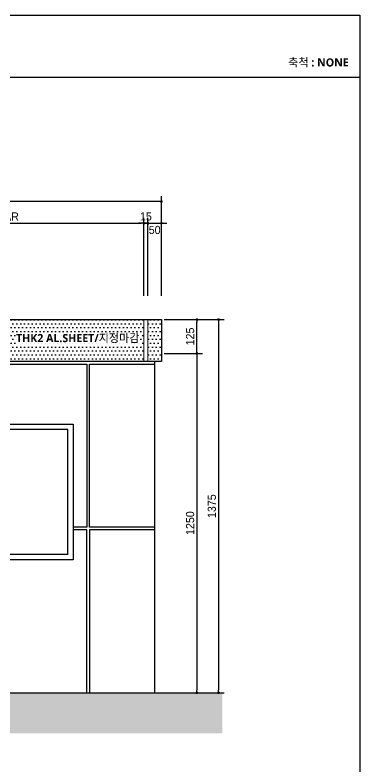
# Model space of a CAD drawing. Header units: millimetres. Extents: x 200 to 163856, y 0 to 163394.
# Drawn here: x 64823 to 66095, y 2970 to 5740 of the extents above; entities that cross this region are included whole.
import ezdxf
from ezdxf.enums import TextEntityAlignment as Align

# ---------------------------------------------------------------- set-up
doc = ezdxf.new("R2010")
doc.units = ezdxf.units.MM
doc.header["$LTSCALE"] = 10
doc.layers.get('DEFPOINTS').update_dxf_attribs({"color": 181})
doc.layers.add('5', color=6, linetype='Continuous', lineweight=5)
for name, color, linetype in [('A-ANNO-GRA1', 7, 'Continuous'), ('A-ANNO-TEXT1', 7, 'Continuous'), ('A-ST-AXIS-DIM', 7, 'Continuous'), ('g', 3, 'Continuous'), ('HAT2', 245, 'Continuous'), ('OUT', 7, 'Continuous'), ('SYM', 4, 'Continuous'), ('조경', 7, 'Continuous')]:
    doc.layers.add(name, color=color, linetype=linetype)
doc.styles.add('2020음성 1차', font='')
doc.styles.add('돋움', font='')
doc.styles.get('2020음성 1차').set_extended_font_data('NanumGothic', bold=True)
doc.styles.get('돋움').set_extended_font_data('Dotum')
doc.dimstyles.new('NDIM10-1', dxfattribs={"dimscale": 10, "dimtxt": 3, "dimasz": 1, "dimexe": 2, "dimexo": 1, "dimgap": 1, "dimtad": 1, "dimdec": 0, "dimrnd": 0.25, "dimdsep": 32, "dimtxsty": '돋움', "dimblk1": 'DOT', "dimblk2": 'DOT', "dimsah": 1, "dimcen": 5, "dimclrd": 4, "dimclre": 4, "dimclrt": 3, "dimazin": 0, "dimtfac": 1, "dimtdec": 0, "dimtix": 1, "dimtmove": 2, "dimatfit": 3, "dimldrblk": 'DOT', "dimfxl": 1, "dimarcsym": 0})

# ---------------------------------------------------------------- blocks, each defined once
blk = doc.blocks.new('_Dot')
at = {"color": 0, "linetype": 'ByBlock', "lineweight": -2}
blk.add_line((-0.5, 0), (-1, 0), dxfattribs=at)
at = {"color": 0, "linetype": 'ByBlock', "const_width": 0.5}
blk.add_lwpolyline([(-0.25, 0, 1), (0.25, 0, 1)], format="xyb", close=True, dxfattribs=at)
blk = doc.blocks.new('*D6447')
at = {"layer": 'A-ST-AXIS-DIM', "color": 0, "lineweight": -2}
for p, q in [((64295.2, 4705.6), (64295.2, 4992.8)), ((65297.7, 4705.6), (65297.7, 4992.8)), ((64305.2, 4972.8), (65287.7, 4972.8))]:
    blk.add_line(p, q, dxfattribs=at)
at = {"layer": 'DEFPOINTS', "color": 0}
for p in [(65297.7, 4972.8), (64295.2, 4695.6), (65297.7, 4695.6)]:
    blk.add_point(p, dxfattribs=at)
at = {"layer": 'A-ST-AXIS-DIM', "color": 0, "linetype": 'ByBlock', "lineweight": -2, "xscale": 10, "yscale": 10, "zscale": 10, "rotation": 180}
blk.add_blockref('_Dot', (64295.2, 4972.8), dxfattribs=at)
at = {"layer": 'A-ST-AXIS-DIM', "color": 0, "linetype": 'ByBlock', "lineweight": -2, "xscale": 10, "yscale": 10, "zscale": 10}
blk.add_blockref('_Dot', (65297.7, 4972.8), dxfattribs=at)
at = {"layer": 'A-ST-AXIS-DIM', "color": 3, "insert": (64796.5, 4997.9), "char_height": 30, "attachment_point": 5, "style": '돋움'}
blk.add_mtext('VAR', dxfattribs=at)
blk = doc.blocks.new('*D6448')
at = {"layer": 'A-ST-AXIS-DIM', "color": 0, "lineweight": -2}
for p, q in [((65297.7, 4705.6), (65297.7, 4992.8)), ((65312.7, 4705.6), (65312.7, 4992.8)), ((65287.7, 4972.8), (65277.7, 4972.8)), ((65297.7, 4972.8), (65312.7, 4972.8)), ((65322.7, 4972.8), (65332.7, 4972.8))]:
    blk.add_line(p, q, dxfattribs=at)
at = {"layer": 'DEFPOINTS', "color": 0}
for p in [(65312.7, 4972.8), (65297.7, 4695.6), (65312.7, 4695.6)]:
    blk.add_point(p, dxfattribs=at)
at = {"layer": 'A-ST-AXIS-DIM', "color": 0, "linetype": 'ByBlock', "lineweight": -2, "xscale": 10, "yscale": 10, "zscale": 10}
blk.add_blockref('_Dot', (65297.7, 4972.8), dxfattribs=at)
at = {"layer": 'A-ST-AXIS-DIM', "color": 0, "linetype": 'ByBlock', "lineweight": -2, "xscale": 10, "yscale": 10, "zscale": 10, "rotation": 180}
blk.add_blockref('_Dot', (65312.7, 4972.8), dxfattribs=at)
at = {"layer": 'A-ST-AXIS-DIM', "color": 3, "insert": (65305.2, 4997.9), "char_height": 30, "attachment_point": 5, "style": '돋움'}
blk.add_mtext('15', dxfattribs=at)
blk = doc.blocks.new('*D6449')
at = {"layer": 'A-ST-AXIS-DIM', "color": 0, "lineweight": -2}
for p, q in [((65312.7, 4705.6), (65312.7, 4992.8)), ((65362.7, 4705.6), (65362.7, 4992.8)), ((65302.7, 4972.8), (65292.7, 4972.8)), ((65312.7, 4972.8), (65362.7, 4972.8)), ((65372.7, 4972.8), (65382.7, 4972.8))]:
    blk.add_line(p, q, dxfattribs=at)
at = {"layer": 'DEFPOINTS', "color": 0}
for p in [(65362.7, 4972.8), (65312.7, 4695.6), (65362.7, 4695.6)]:
    blk.add_point(p, dxfattribs=at)
at = {"layer": 'A-ST-AXIS-DIM', "color": 0, "linetype": 'ByBlock', "lineweight": -2, "xscale": 10, "yscale": 10, "zscale": 10}
blk.add_blockref('_Dot', (65312.7, 4972.8), dxfattribs=at)
at = {"layer": 'A-ST-AXIS-DIM', "color": 0, "linetype": 'ByBlock', "lineweight": -2, "xscale": 10, "yscale": 10, "zscale": 10, "rotation": 180}
blk.add_blockref('_Dot', (65362.7, 4972.8), dxfattribs=at)
at = {"layer": 'A-ST-AXIS-DIM', "color": 3, "insert": (65337.7, 4948.1), "char_height": 30, "attachment_point": 5, "style": '돋움'}
blk.add_mtext('50', dxfattribs=at)
blk = doc.blocks.new('*D6450')
at = {"layer": 'A-ST-AXIS-DIM', "color": 0, "lineweight": -2}
for p, q in [((63212.7, 4705.6), (63212.7, 5072.8)), ((65362.7, 4705.6), (65362.7, 5072.8)), ((65352.7, 5052.8), (63222.7, 5052.8))]:
    blk.add_line(p, q, dxfattribs=at)
at = {"layer": 'DEFPOINTS', "color": 0}
for p in [(63212.7, 5052.8), (63212.7, 4695.6), (65362.7, 4695.6)]:
    blk.add_point(p, dxfattribs=at)
at = {"layer": 'A-ST-AXIS-DIM', "color": 0, "linetype": 'ByBlock', "lineweight": -2, "xscale": 10, "yscale": 10, "zscale": 10, "rotation": 180}
blk.add_blockref('_Dot', (63212.7, 5052.8), dxfattribs=at)
at = {"layer": 'A-ST-AXIS-DIM', "color": 0, "linetype": 'ByBlock', "lineweight": -2, "xscale": 10, "yscale": 10, "zscale": 10}
blk.add_blockref('_Dot', (65362.7, 5052.8), dxfattribs=at)
at = {"layer": 'A-ST-AXIS-DIM', "color": 3, "insert": (64287.7, 5077.9), "char_height": 30, "attachment_point": 5, "style": '돋움'}
blk.add_mtext('VAR', dxfattribs=at)
blk = doc.blocks.new('*D6453')
at = {"layer": 'A-ST-AXIS-DIM', "color": 0, "lineweight": -2}
for p, q in [((65372.7, 4618.3), (65513.6, 4618.3)), ((65493.6, 4503.3), (65493.6, 4608.3)), ((65372.7, 4493.3), (65513.6, 4493.3))]:
    blk.add_line(p, q, dxfattribs=at)
at = {"layer": 'DEFPOINTS', "color": 0}
for p in [(65362.7, 4618.3), (65493.6, 4618.3), (65362.7, 4493.3)]:
    blk.add_point(p, dxfattribs=at)
at = {"layer": 'A-ST-AXIS-DIM', "color": 0, "linetype": 'ByBlock', "lineweight": -2, "xscale": 10, "yscale": 10, "zscale": 10}
for p, rotation in [((65493.6, 4618.3), 90), ((65493.6, 4493.3), 270)]:
    blk.add_blockref('_Dot', p, dxfattribs=dict(at, rotation=rotation))
at = {"layer": 'A-ST-AXIS-DIM', "color": 3, "insert": (65468.6, 4555.8), "char_height": 30, "attachment_point": 5, "rotation": 90, "style": '돋움'}
blk.add_mtext('125', dxfattribs=at)
blk = doc.blocks.new('*D6454')
at = {"layer": 'A-ST-AXIS-DIM', "color": 0, "lineweight": -2}
for p, q in [((65372.7, 4493.3), (65513.6, 4493.3)), ((65493.6, 4483.3), (65493.6, 3253.3)), ((65372.7, 3243.3), (65513.6, 3243.3))]:
    blk.add_line(p, q, dxfattribs=at)
at = {"layer": 'DEFPOINTS', "color": 0}
for p in [(65362.7, 4493.3), (65362.7, 3243.3), (65493.6, 3243.3)]:
    blk.add_point(p, dxfattribs=at)
at = {"layer": 'A-ST-AXIS-DIM', "color": 0, "linetype": 'ByBlock', "lineweight": -2, "xscale": 10, "yscale": 10, "zscale": 10}
for p, rotation in [((65493.6, 4493.3), 90), ((65493.6, 3243.3), 270)]:
    blk.add_blockref('_Dot', p, dxfattribs=dict(at, rotation=rotation))
at = {"layer": 'A-ST-AXIS-DIM', "color": 3, "insert": (65468.6, 3868.3), "char_height": 30, "attachment_point": 5, "rotation": 90, "style": '돋움'}
blk.add_mtext('1250', dxfattribs=at)
blk = doc.blocks.new('*D6455')
at = {"layer": 'A-ST-AXIS-DIM', "color": 0, "lineweight": -2}
for p, q in [((65372.7, 4618.3), (65593.6, 4618.3)), ((65573.6, 4608.3), (65573.6, 3253.3)), ((65372.7, 3243.3), (65593.6, 3243.3))]:
    blk.add_line(p, q, dxfattribs=at)
at = {"layer": 'DEFPOINTS', "color": 0}
for p in [(65362.7, 4618.3), (65362.7, 3243.3), (65573.6, 3243.3)]:
    blk.add_point(p, dxfattribs=at)
at = {"layer": 'A-ST-AXIS-DIM', "color": 0, "linetype": 'ByBlock', "lineweight": -2, "xscale": 10, "yscale": 10, "zscale": 10}
for p, rotation in [((65573.6, 4618.3), 90), ((65573.6, 3243.3), 270)]:
    blk.add_blockref('_Dot', p, dxfattribs=dict(at, rotation=rotation))
at = {"layer": 'A-ST-AXIS-DIM', "color": 3, "insert": (65548.6, 3930.8), "char_height": 30, "attachment_point": 5, "rotation": 90, "style": '돋움'}
blk.add_mtext('1375', dxfattribs=at)

msp = doc.modelspace()

# ---------------------------------------------------------------- hatches: boundary and pattern name
at = {"layer": 'A-ANNO-TEXT1'}
h = msp.add_hatch(dxfattribs=at)
h.set_pattern_fill('DOTS', color=256, scale=9, style=0)
h.set_pattern_definition([(0, (-462793.87, 2357325.218), (7.14375, 14.2875), [0, -14.2875])])
edge = h.paths.add_edge_path()
edge.add_line((65297.74125, 4463.2908), (65297.74125, 4618.2908))
edge.add_line((65297.74125, 4618.2908), (64593.29303, 4618.2908))
edge.add_line((64593.29303, 4618.2908), (64555.18315, 4585.25825))
edge.add_spline(control_points=[(64555.18315, 4585.25825), (64568.38556, 4560.03946), (64593.2062, 4511.44127), (64522.8576, 4556.87748), (64455.14013, 4606.75142), (64478.82961, 4556.24557), (64491.38786, 4529.96231)], knot_values=[7.4382231737, 7.4382231737, 7.4382231737, 7.4382231737, 242.6337380246, 475.6758212712, 708.0337866655, 947.4787743714, 947.4787743714, 947.4787743714, 947.4787743714], degree=3, periodic=0)
edge.add_line((64491.38786, 4529.96231), (64417.14124, 4465.60746))
edge.add_line((64417.14124, 4465.60746), (64417.14124, 4463.2908))
edge.add_line((64417.14124, 4463.2908), (65297.74125, 4463.2908))
h.paths.add_polyline_path([(65312.74125, 4463.2908), (65362.34119, 4463.2908), (65362.34119, 4618.2908), (65312.74125, 4618.2908)])
at = {"layer": 'HAT2'}
h = msp.add_hatch(dxfattribs=at)
h.set_pattern_fill('AR-CONC', color=256, scale=0.3, style=0)
h.set_pattern_definition([(50, (-461255.17, 2367179.89), (54.6554007, -4.7817257), [5.715, -62.865]), (355, (-461255.17, 2367179.89), (-10.5728478, 57.3169929), [4.572, -50.292]), (100.451, (-461250.613, 2367179.493), (44.0827505, 52.5350063), [4.857, -53.427]), (46.1842, (-461255.17, 2367195.13), (81.3237123, -12.6126984), [8.5725, -94.2975]), (96.6356, (-461248.39, 2367194.08), (71.2212703, 74.2276668), [7.2855, -80.1405]), (351.184, (-461255.17, 2367195.13), (71.2213817, 74.2275354), [6.858, -75.438]), (21, (-461247.55, 2367191.32), (45.48446395, -30.67965556), [5.715, -62.865]), (326, (-461247.55, 2367191.32), (18.5406085, 55.2563898), [4.572, -50.292]), (71.4514, (-461243.76, 2367188.765), (64.0249472, 24.5768573), [4.857, -53.427]), (37.5, (-461255.168, 2367179.891), (0.92658098, 25.36651166), [0, -49.6824, 0, -51.054, 0, -50.4825]), (7.5, (-461255.168, 2367179.89), (20.04589875, 30.05417245), [0, -29.1084, 0, -48.5394, 0, -19.2405]), (327.5, (-461272.16, 2367179.891), (40.67717855, -1.7186232), [0, -19.05, 0, -59.436, 0, -78.867]), (317.5, (-461279.78, 2367179.89), (44.4387544, 7.6279473), [0, -24.765, 0, -39.4716, 0, -56.007])])
h.paths.add_polyline_path([(65587.54122, 3243.2908), (62987.74125, 3243.2908), (62987.74125, 3093.2908), (65587.54122, 3093.2908)])

# ---------------------------------------------------------------- linework, layer by layer
at = {"layer": '5', "linetype": 'ByBlock'}
for p, q in [((65297.74125, 4618.2908), (65297.74125, 4463.2908)), ((65312.74125, 4618.2908), (65312.74125, 4463.2908))]:
    msp.add_line(p, q, dxfattribs=at)
at = {"layer": 'A-ANNO-GRA1'}
msp.add_line((66094.96514, 5510.40426), (58999.99903, 5510.40426), dxfattribs=at)
at = {"layer": 'A-ANNO-TEXT1'}
msp.add_line((65337.54122, 4463.2908), (65337.54122, 3243.2908), dxfattribs=at)
at = {"layer": 'DEFPOINTS'}
msp.add_lwpolyline([(59000, 5740), (66094.9654, 5740), (66094.9654, 200), (59000, 200)], close=True, dxfattribs=at)
at = {"layer": 'g'}
msp.add_line((65362.34119, 4463.2908), (64414.4685, 4463.2908), dxfattribs=at)
msp.add_lwpolyline([(64295.04122, 4618.2908), (65362.34119, 4618.2908), (65362.34119, 4463.2908)], dxfattribs=at)
at = {"layer": 'OUT', "color": 4}
for p, q in [((65017.64122, 4212.64347), (63557.64125, 4212.64347)), ((65017.64122, 3752.67859), (65017.64122, 4212.64347)), ((65017.64122, 3752.67859), (63557.64125, 3752.67859))]:
    msp.add_line(p, q, dxfattribs=at)
at = {"layer": 'SYM', "color": 2}
msp.add_line((62987.74125, 3243.2908), (65587.54122, 3243.2908), dxfattribs=at)
at = {"layer": 'SYM'}
msp.add_lwpolyline([(63537.64126, 4232.64347), (65037.64122, 4232.64347), (65037.64122, 3732.67859), (63537.64126, 3732.67859)], close=True, dxfattribs=at)
at = {"layer": '조경', "color": 8}
for points in [[(64787.74125, 4232.64347), (64787.74125, 4453.2908), (65087.74125, 4453.2908), (65087.74125, 3853.2908), (65037.64122, 3853.2908)], [(65337.54122, 3853.2908), (65097.74125, 3853.2908), (65097.74125, 4453.2908), (65337.54122, 4453.2908)], [(64787.74125, 3732.67859), (64787.74125, 3243.2908), (65087.74125, 3243.2908), (65087.74125, 3843.2908), (65037.64122, 3843.2908)], [(65337.54122, 3843.2908), (65097.74125, 3843.2908), (65097.74125, 3243.2908), (65337.54122, 3243.2908)]]:
    msp.add_lwpolyline(points, dxfattribs=at)

# ---------------------------------------------------------------- texts
at = {"layer": 'A-ANNO-TEXT1', "linetype": 'Continuous', "style": '2020음성 1차'}
msp.add_text('축척 : NONE', height=30, dxfattribs=at).set_placement((66053.50153, 5565.45904), align=Align.MIDDLE_RIGHT)
at = {"layer": 'A-ANNO-TEXT1', "style": '2020음성 1차'}
msp.add_text('THK2 AL.SHEET/지정마감', height=30, dxfattribs=at).set_placement((64826.23354, 4534.92976))

# ---------------------------------------------------------------- dimensions: what is measured, and where the dimension line sits
at = {"layer": 'A-ST-AXIS-DIM', "color": 0}
for base, p1, p2, picture, middle in [((63212.74125, 5052.84828), (65362.74125, 4695.62114), (63212.74125, 4695.62114), '*D6450', (64287.74125, 5077.86863)), ((65297.74125, 4972.84828), (64295.24125, 4695.62114), (65297.74125, 4695.62114), '*D6447', (64796.49125, 4997.86863))]:
    dim = msp.add_linear_dim(base=base, p1=p1, p2=p2, text='VAR', dimstyle='NDIM10-1', override={"dimclrd": 0, "dimclre": 0}, dxfattribs=at)
    dim.commit()
    dim.dimension.update_dxf_attribs({"geometry": picture, "text_midpoint": middle})
dim = msp.add_linear_dim(base=(65312.74125, 4972.84828), p1=(65297.74125, 4695.62114), p2=(65312.74125, 4695.62114), dimstyle='NDIM10-1', override={"dimclrd": 0, "dimclre": 0}, dxfattribs=at)
dim.commit()
dim.dimension.update_dxf_attribs({"geometry": '*D6448', "text_midpoint": (65305.24125, 4997.86863)})
dim = msp.add_linear_dim(base=(65362.74125, 4972.84828), p1=(65312.74125, 4695.62114), p2=(65362.74125, 4695.62114), dimstyle='NDIM10-1', override={"dimclrd": 0, "dimclre": 0}, dxfattribs=at)
dim.commit()
dim.dimension.update_dxf_attribs({"geometry": '*D6449', "text_midpoint": (65337.74125, 4948.07803), "dimtype": 160})
for base, p1, p2, picture, middle in [((65493.58238, 4618.2908), (65362.74125, 4493.2908), (65362.74125, 4618.2908), '*D6453', (65468.56203, 4555.7908)), ((65573.58238, 3243.2908), (65362.74125, 4618.2908), (65362.74125, 3243.2908), '*D6455', (65548.56203, 3930.7908)), ((65493.58238, 3243.2908), (65362.74125, 4493.2908), (65362.74125, 3243.2908), '*D6454', (65468.56203, 3868.2908))]:
    dim = msp.add_linear_dim(base=base, p1=p1, p2=p2, angle=90, dimstyle='NDIM10-1', override={"dimclrd": 0, "dimclre": 0}, dxfattribs=at)
    dim.commit()
    dim.dimension.update_dxf_attribs({"geometry": picture, "text_midpoint": middle})

doc.saveas('drawing.dxf')
